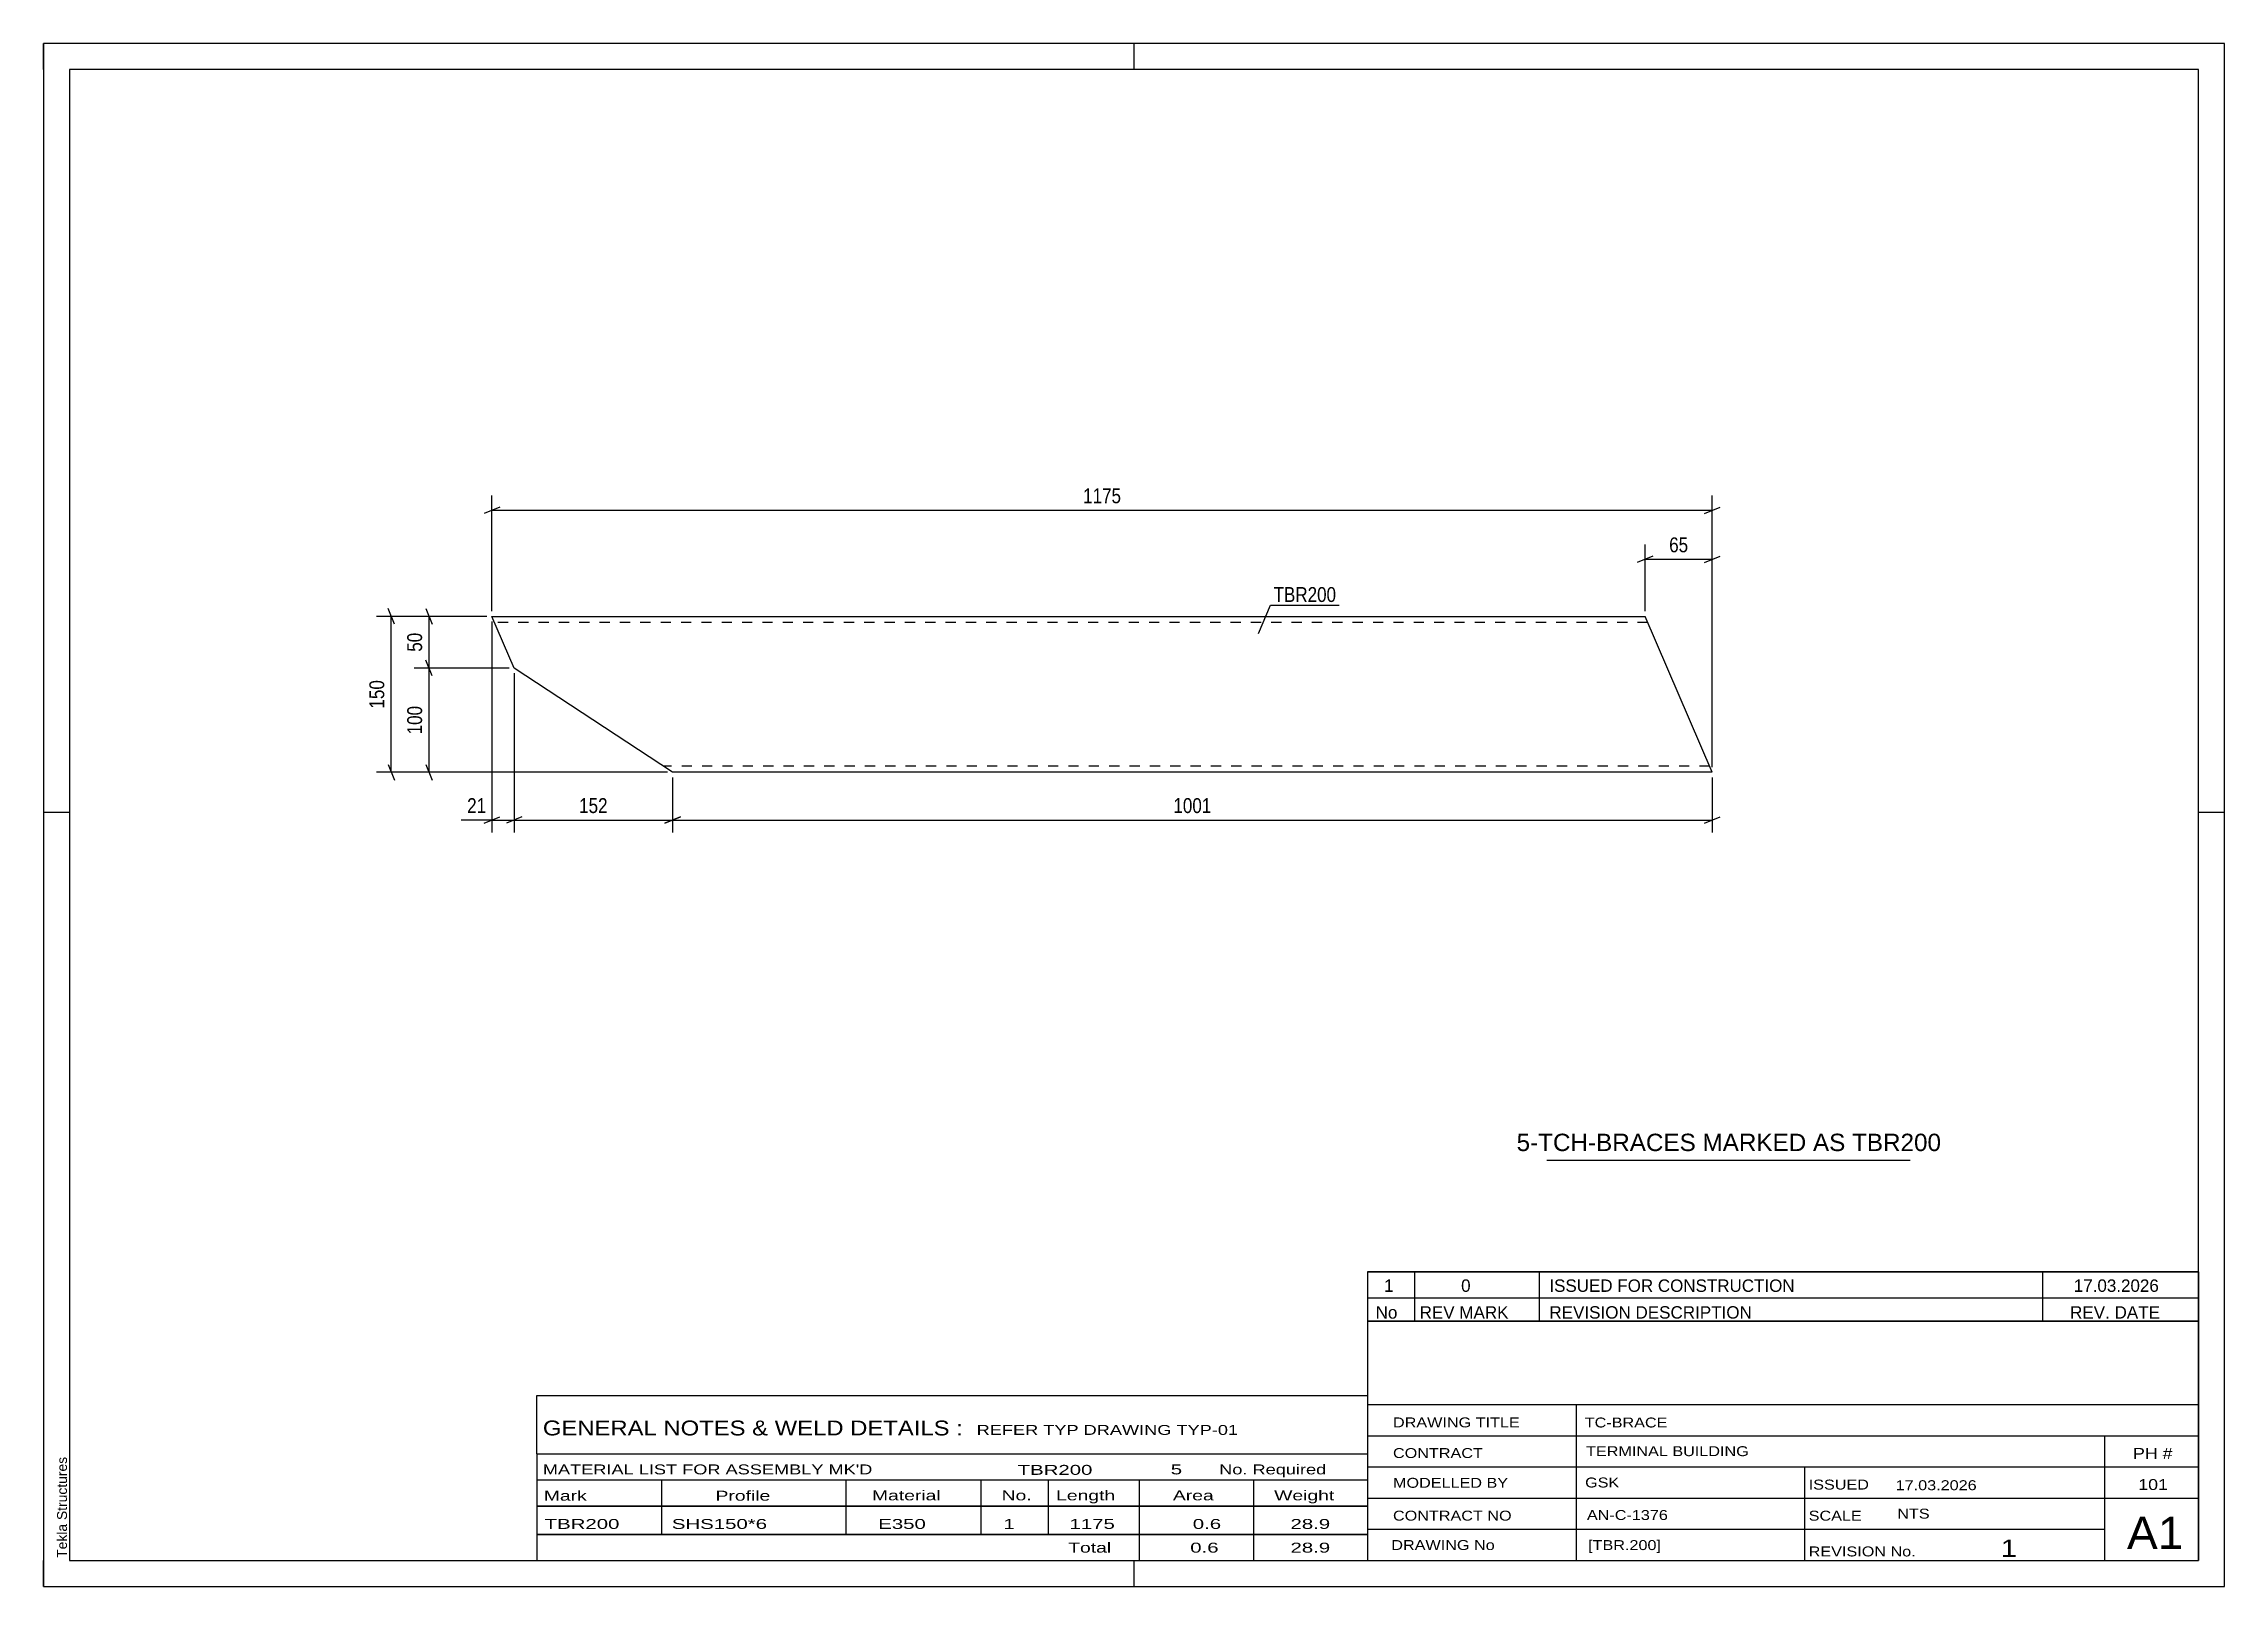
# Model space of a CAD drawing. Header units: millimetres. Extents: x 0 to 420, y 0 to 297.
import ezdxf

# ---------------------------------------------------------------- set-up
doc = ezdxf.new("R2010")
doc.units = ezdxf.units.MM
doc.linetypes.add('DXK_LINE_DOT2', pattern=[3.9198, 1.9599, -1.9599])
doc.styles.add('Arial', font='arial.ttf', dxfattribs={"height": 0.2})
doc.styles.add('Arial Narrow', font='ARIALN.TTF', dxfattribs={"height": 0.2})

# ---------------------------------------------------------------- blocks, each defined once
blk = doc.blocks.new('Unknown-580741814-1161')
at = {"color": 5, "linetype": 'Continuous'}
for p, q in [((420, 297), (0, 297)), ((0, 297), (0, 0)), ((0, 292), (0, 297)), ((210, 292), (210, 297)), ((420, 0), (420, 297)), ((415, 292), (5, 292)), ((5, 292), (5, 5)), ((415, 5), (415, 292)), ((5, 149), (0, 149)), ((420, 149), (415, 149)), ((0, 0), (0, 5)), ((5, 5), (415, 5)), ((210, 0), (210, 5)), ((0, 0), (420, 0))]:
    blk.add_line(p, q, dxfattribs=at)
at = {"color": 174, "linetype": 'Continuous', "style": 'Arial'}
blk.add_text('Tekla Structures', height=1.9102, rotation=90, dxfattribs=at).set_placement((4.5, 5.5))
blk = doc.blocks.new('Part-580741814-1270 - 1252')
at = {"color": 2, "linetype": 'Continuous'}
for p, q in [((90.63, 176.79), (86.35, 186.73)), ((86.35, 186.73), (308.43, 186.73)), ((321.37, 156.73), (308.43, 186.73)), ((118.88, 158.21), (90.63, 176.79)), ((121.13, 156.73), (118.88, 158.21)), ((321.37, 156.73), (121.13, 156.73))]:
    blk.add_line(p, q, dxfattribs=at)
at = {"color": 7, "linetype": 'DXK_LINE_DOT2'}
for p, q in [((308.95, 185.53), (86.86, 185.53)), ((320.85, 157.93), (119.3, 157.93)), ((320.85, 157.93), (320.81, 158.02))]:
    blk.add_line(p, q, dxfattribs=at)
blk = doc.blocks.new('StraightDimension-580741814-1537 - 1252')
at = {"color": 7, "linetype": 'Continuous'}
for p, q in [((85.35, 186.73), (64.1, 186.73)), ((67.55, 185.23), (66.35, 188.23)), ((66.95, 156.73), (66.95, 186.73)), ((120.13, 156.73), (64.1, 156.73)), ((66.35, 158.23), (67.55, 155.23))]:
    blk.add_line(p, q, dxfattribs=at)
at = {"color": 0}
blk.add_wipeout([(66.2, 175.07), (62, 175.07), (62, 168.39), (66.2, 168.39)], dxfattribs=at)
at = {"color": 3, "style": 'Arial Narrow'}
blk.add_text('150', height=2.863, rotation=90.0002, dxfattribs=at).set_placement((65.6, 168.99))
blk = doc.blocks.new('StraightDimension-580741814-1456 - 1252')
at = {"color": 7, "linetype": 'Continuous'}
for p, q in [((121.13, 155.73), (121.13, 145.13)), ((321.37, 155.73), (321.37, 145.13)), ((122.63, 148.13), (119.63, 146.93)), ((121.13, 147.53), (321.37, 147.53)), ((319.87, 146.93), (322.87, 148.13))]:
    blk.add_line(p, q, dxfattribs=at)
at = {"color": 0}
blk.add_wipeout([(225.5, 148.28), (225.5, 152.48), (216.99, 152.48), (216.99, 148.28)], dxfattribs=at)
at = {"color": 3, "style": 'Arial Narrow'}
blk.add_text('1001', height=2.863, dxfattribs=at).set_placement((217.59, 148.88))
blk = doc.blocks.new('StraightDimension-580741814-1386 - 1252')
at = {"color": 7, "linetype": 'Continuous'}
for p, q in [((86.35, 187.73), (86.35, 210.02)), ((321.37, 157.73), (321.37, 210.02)), ((87.85, 207.77), (84.85, 206.57)), ((86.35, 207.17), (321.37, 207.17)), ((319.87, 206.57), (322.87, 207.77))]:
    blk.add_line(p, q, dxfattribs=at)
at = {"color": 0}
blk.add_wipeout([(208.11, 207.92), (208.11, 212.12), (199.6, 212.12), (199.6, 207.92)], dxfattribs=at)
at = {"color": 3, "style": 'Arial Narrow'}
blk.add_text('1175', height=2.863, dxfattribs=at).set_placement((200.2, 208.52))
blk = doc.blocks.new('StraightDimension-580741814-1457 - 1252')
at = {"color": 7, "linetype": 'Continuous'}
for p, q in [((90.63, 175.79), (90.63, 145.13)), ((121.13, 155.73), (121.13, 145.13)), ((92.13, 148.13), (89.13, 146.93)), ((90.63, 147.53), (121.13, 147.53)), ((119.63, 146.93), (122.63, 148.13))]:
    blk.add_line(p, q, dxfattribs=at)
at = {"color": 0}
blk.add_wipeout([(109.22, 148.28), (109.22, 152.48), (102.54, 152.48), (102.54, 148.28)], dxfattribs=at)
at = {"color": 3, "style": 'Arial Narrow'}
blk.add_text('152', height=2.863, dxfattribs=at).set_placement((103.14, 148.88))
blk = doc.blocks.new('StraightDimension-580741814-1458 - 1252')
at = {"color": 7, "linetype": 'Continuous'}
for p, q in [((86.35, 185.73), (86.35, 145.13)), ((90.63, 175.79), (90.63, 145.13)), ((84.85, 146.93), (87.85, 148.13)), ((86.35, 147.53), (90.63, 147.53)), ((92.13, 148.13), (89.13, 146.93))]:
    blk.add_line(p, q, dxfattribs=at)
at = {"color": 0}
blk.add_wipeout([(85.82, 148.28), (85.82, 152.48), (80.97, 152.48), (80.97, 148.28)], dxfattribs=at)
at = {"color": 7, "linetype": 'Continuous'}
blk.add_line((86.35, 147.53), (80.44, 147.53), dxfattribs=at)
blk.add_line((86.35, 147.53), (80.44, 147.53), dxfattribs=at)
at = {"color": 3, "style": 'Arial Narrow'}
blk.add_text('21', height=2.863, dxfattribs=at).set_placement((81.57, 148.88))
blk = doc.blocks.new('StraightDimension-580741814-1518 - 1252')
at = {"color": 7, "linetype": 'Continuous'}
for p, q in [((309.93, 198.33), (306.93, 197.13)), ((308.43, 187.73), (308.43, 200.58)), ((308.43, 197.73), (321.37, 197.73)), ((319.87, 197.13), (322.87, 198.33)), ((321.37, 157.73), (321.37, 200.58))]:
    blk.add_line(p, q, dxfattribs=at)
at = {"color": 0}
blk.add_wipeout([(317.33, 198.48), (317.33, 202.68), (312.47, 202.68), (312.47, 198.48)], dxfattribs=at)
at = {"color": 3, "style": 'Arial Narrow'}
blk.add_text('65', height=2.863, dxfattribs=at).set_placement((313.07, 199.08))
blk = doc.blocks.new('StraightDimension-580741814-1548 - 1252')
at = {"color": 7, "linetype": 'Continuous'}
for p, q in [((85.35, 186.73), (71.39, 186.73)), ((73.64, 188.23), (74.84, 185.23)), ((74.24, 176.79), (74.24, 186.73)), ((89.63, 176.79), (71.39, 176.79)), ((74.84, 175.29), (73.64, 178.29))]:
    blk.add_line(p, q, dxfattribs=at)
at = {"color": 0}
blk.add_wipeout([(73.49, 184.19), (69.29, 184.19), (69.29, 179.33), (73.49, 179.33)], dxfattribs=at)
at = {"color": 3, "style": 'Arial Narrow'}
blk.add_text('50', height=2.863, rotation=90.0002, dxfattribs=at).set_placement((72.89, 179.93))
blk = doc.blocks.new('StraightDimension-580741814-1549 - 1252')
at = {"color": 7, "linetype": 'Continuous'}
for p, q in [((89.63, 176.79), (71.39, 176.79)), ((74.84, 175.29), (73.64, 178.29)), ((74.24, 156.73), (74.24, 176.79)), ((120.13, 156.73), (71.39, 156.73)), ((73.64, 158.23), (74.84, 155.23))]:
    blk.add_line(p, q, dxfattribs=at)
at = {"color": 0}
blk.add_wipeout([(73.49, 170.1), (69.29, 170.1), (69.29, 163.42), (73.49, 163.42)], dxfattribs=at)
at = {"color": 3, "style": 'Arial Narrow'}
blk.add_text('100', height=2.863, rotation=90.0002, dxfattribs=at).set_placement((72.89, 164.02))
blk = doc.blocks.new('Unknown-580741814-1625')
at = {"color": 7, "linetype": 'Continuous'}
for p, q in [((255, 51.05), (255, 5)), ((255, 51.05), (415, 51.05)), ((415, 51), (415, 5)), ((255, 35), (415, 35)), ((295.14, 35), (295.14, 5)), ((255, 29), (415, 29)), ((397, 5.05), (397, 29.05)), ((255, 23), (415, 23)), ((339.14, 23), (339.14, 5)), ((255, 17), (415, 17)), ((255, 11), (397, 11)), ((255, 5), (415, 5))]:
    blk.add_line(p, q, dxfattribs=at)
at = {"color": 7, "style": 'Arial Narrow'}
for s, height, width, p in [('DRAWING TITLE', 1.9089, 1.425378, (259.88, 30.61)), ('TC-BRACE', 1.909, 1.425378, (296.81, 30.59)), ('CONTRACT', 1.909, 1.425378, (259.88, 24.71)), ('TERMINAL BUILDING', 1.9089, 1.425378, (297.06, 25.07)), ('MODELLED BY', 1.9089, 1.425378, (259.88, 18.98)), ('GSK', 1.909, 1.425378, (296.88, 19.04)), ('ISSUED', 1.909, 1.425378, (339.94, 18.64)), ('17.03.2026', 1.909, 1.425378, (356.69, 18.52)), ('CONTRACT NO', 1.9089, 1.425378, (259.88, 12.66)), ('AN-C-1376', 1.909, 1.425378, (297.23, 12.78)), ('SCALE', 1.909, 1.425378, (339.94, 12.65)), ('A1', 6.204, 1.25, (401.24, 7.2)), ('DRAWING No', 1.909, 1.425378, (259.56, 7)), ('[TBR.200]', 1.909, 1.425378, (297.46, 6.99)), ('1', 3.34, 1.5, (376.91, 5.68)), ('REVISION No.', 1.9089, 1.425378, (339.94, 5.77))]:
    blk.add_text(s, height=height, dxfattribs=dict(at, width=width)).set_placement(p)
at = {"color": 7, "linetype": 'Continuous', "style": 'Arial Narrow'}
for s, height, width, p in [('PH #', 2.1, 1.42538, (402.4, 24.55)), ('101', 2.1, 1.42538, (403.41, 18.55)), ('NTS', 1.909, 1.425378, (357, 13.05))]:
    blk.add_text(s, height=height, dxfattribs=dict(at, width=width)).set_placement(p)
blk = doc.blocks.new('Unknown-580741814-1626')
at = {"color": 7, "linetype": 'Continuous'}
for p, q in [((255, 60.55), (415, 60.55)), ((415, 60.55), (255, 60.55)), ((255, 60.55), (255, 55.55)), ((264, 60.55), (264, 55.55)), ((288, 60.55), (288, 55.55)), ((385, 60.55), (385, 55.55)), ((415, 60.55), (415, 55.55)), ((255, 55.55), (415, 55.55)), ((255, 55.55), (255, 51.05)), ((255, 55.55), (415, 55.55)), ((264, 55.55), (264, 51.05)), ((288, 55.55), (288, 51.05)), ((385, 55.55), (385, 51.05)), ((415, 55.55), (415, 51.05)), ((415, 51.05), (255, 51.05))]:
    blk.add_line(p, q, dxfattribs=at)
at = {"color": 7, "linetype": 'Continuous', "style": 'Arial Narrow'}
for s, height, width, p in [('1', 2.39, 1.196471, (258.16, 56.7)), ('0', 2.39, 1.196471, (273, 56.7)), ('ISSUED FOR CONSTRUCTION', 2.3861, 1.196471, (290, 56.7)), ('17.03.2026', 2.386, 1.196471, (391, 56.7)), ('No', 2.386, 1.2, (256.54, 51.55)), ('REV MARK', 2.386, 1.2, (265, 51.55)), ('REVISION DESCRIPTION', 2.3861, 1.2, (290, 51.55)), ('REV. DATE', 2.386, 1.2, (390.28, 51.55))]:
    blk.add_text(s, height=height, dxfattribs=dict(at, width=width)).set_placement(p)
blk = doc.blocks.new('Unknown-580741814-1627')
at = {"color": 7, "linetype": 'Continuous'}
for p, q in [((95, 36.75), (255, 36.75)), ((95, 25.5), (95, 36.75)), ((255, 36.75), (255, 25.5)), ((95, 25.5), (255, 25.5)), ((95, 25.5), (95, 20.5)), ((255, 25.5), (255, 20.5)), ((95, 20.5), (255, 20.5)), ((95, 20.5), (95, 15.5)), ((119, 20.5), (119, 15.5)), ((154.5, 20.5), (154.5, 15.5)), ((180.5, 20.5), (180.5, 15.5)), ((193.5, 20.5), (193.5, 15.5)), ((211, 20.5), (211, 15.5)), ((233, 20.5), (233, 15.5)), ((255, 20.5), (255, 15.5)), ((95, 15.5), (255, 15.5)), ((95, 15.45), (95, 10.05)), ((95, 15.45), (255, 15.45)), ((119, 15.5), (119, 10)), ((154.5, 15.5), (154.5, 10)), ((180.5, 15.5), (180.5, 10)), ((193.5, 15.5), (193.5, 10)), ((211, 15.5), (211, 10)), ((233, 15.5), (233, 10)), ((255, 15.45), (255, 10.05)), ((95, 10.05), (255, 10.05)), ((95, 10), (255, 10)), ((95, 10), (95, 5)), ((211, 10), (211, 5)), ((233, 10), (233, 5)), ((255, 10), (255, 5)), ((95, 5), (255, 5))]:
    blk.add_line(p, q, dxfattribs=at)
at = {"color": 7, "style": 'Arial Narrow'}
for s, height, width, p in [('GENERAL NOTES & WELD DETAILS :', 2.8633, 1.4, (96.15, 29.06)), ('REFER TYP DRAWING TYP-01', 1.9089, 1.6, (179.7, 29.16)), ("MATERIAL LIST FOR ASSEMBLY MK'D", 1.9089, 1.6, (96.15, 21.56)), ('TBR200', 1.909, 1.794707, (187.59, 21.47)), ('5', 1.91, 1.794707, (217.08, 21.56)), ('No. Required', 1.9089, 1.6, (226.41, 21.56)), ('Mark', 1.909, 1.7, (96.34, 16.5)), ('Profile', 1.909, 1.7, (129.41, 16.5)), ('Material', 1.909, 1.7, (159.54, 16.56)), ('No.', 1.909, 1.7, (184.5, 16.56)), ('Length', 1.909, 1.7, (195, 16.56)), ('Area', 1.909, 1.7, (217.5, 16.56)), ('Weight', 1.909, 1.7, (237, 16.56))]:
    blk.add_text(s, height=height, dxfattribs=dict(at, width=width)).set_placement(p)
at = {"color": 7, "linetype": 'Continuous', "style": 'Arial Narrow'}
for s, height, width, p in [('TBR200', 1.909, 1.794707, (96.5, 11.06)), ('SHS150*6', 1.909, 1.794707, (121, 11.06)), ('E350', 1.909, 1.794707, (160.74, 11.06)), ('1', 1.91, 1.794707, (184.86, 11.06)), ('1175', 1.909, 1.794707, (197.58, 11.06)), ('0.6', 1.909, 1.794707, (221.32, 11.06)), ('28.9', 1.909, 1.794707, (240.14, 11.06)), ('Total', 1.909, 1.7, (197.33, 6.5)), ('0.6', 1.909, 1.794707, (220.83, 6.5)), ('28.9', 1.909, 1.794707, (240.14, 6.5))]:
    blk.add_text(s, height=height, dxfattribs=dict(at, width=width)).set_placement(p)
blk = doc.blocks.new('Unknown-580741814-1628')
at = {"color": 7, "linetype": 'Continuous'}
blk.add_line((289.5, 82.05), (359.5, 82.05), dxfattribs=at)
at = {"color": 7, "style": 'Arial'}
blk.add_text('5-TCH-BRACES MARKED AS TBR200', height=3.3428, dxfattribs=at).set_placement((283.69, 83.8))
blk = doc.blocks.new('Mark-580741814-1265 - 1252')
at = {"color": 0}
blk.add_wipeout([(248.94, 189.51), (248.94, 192.51), (236.88, 192.51), (236.88, 189.51)], dxfattribs=at)
blk.add_wipeout([(248.94, 189.51), (248.94, 192.51), (236.88, 192.51), (236.88, 189.51)], dxfattribs=at)
at = {"color": 30, "linetype": 'Continuous'}
for p, q in [((233.95, 183.47), (236.28, 188.91)), ((236.28, 188.91), (249.54, 188.91))]:
    blk.add_line(p, q, dxfattribs=at)
at = {"color": 3, "style": 'Arial Narrow'}
blk.add_text('TBR200', height=2.863, dxfattribs=at).set_placement((236.88, 189.51))

msp = doc.modelspace()

# ---------------------------------------------------------------- block references
for name in ['Unknown-580741814-1161', 'Part-580741814-1270 - 1252', 'Unknown-580741814-1628', 'Unknown-580741814-1626', 'Unknown-580741814-1625', 'Unknown-580741814-1627']:
    msp.add_blockref(name, (0, 0))

# ---------------------------------------------------------------- next in the draw order: block references
msp.add_blockref('StraightDimension-580741814-1537 - 1252', (0, 0))

# ---------------------------------------------------------------- next in the draw order: block references
msp.add_blockref('StraightDimension-580741814-1456 - 1252', (0, 0))

# ---------------------------------------------------------------- next in the draw order: block references
msp.add_blockref('StraightDimension-580741814-1386 - 1252', (0, 0))

# ---------------------------------------------------------------- next in the draw order: block references
for name in ['StraightDimension-580741814-1518 - 1252', 'Mark-580741814-1265 - 1252', 'StraightDimension-580741814-1457 - 1252']:
    msp.add_blockref(name, (0, 0))

# ---------------------------------------------------------------- next in the draw order: block references
msp.add_blockref('StraightDimension-580741814-1458 - 1252', (0, 0))

# ---------------------------------------------------------------- next in the draw order: block references
msp.add_blockref('StraightDimension-580741814-1548 - 1252', (0, 0))

# ---------------------------------------------------------------- next in the draw order: block references
msp.add_blockref('StraightDimension-580741814-1549 - 1252', (0, 0))

doc.saveas('drawing.dxf')
